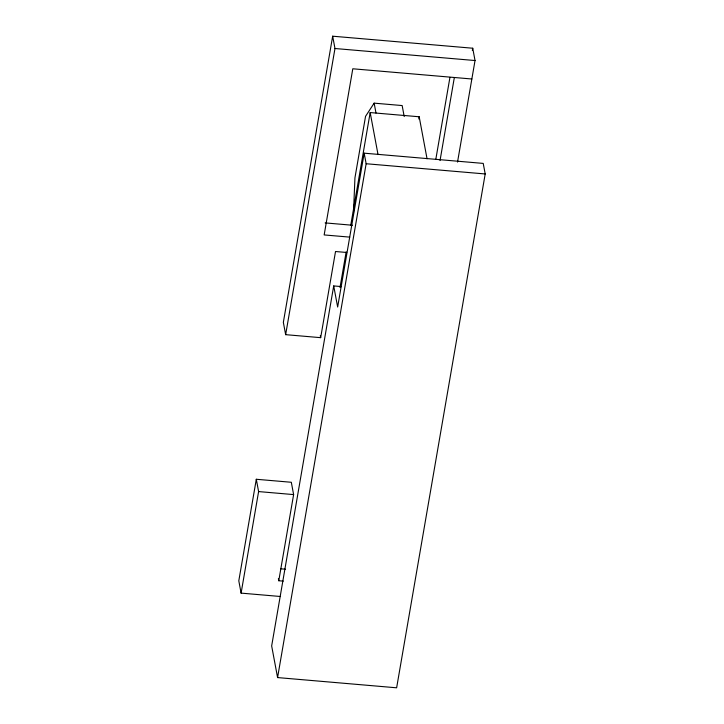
<?xml version="1.0" encoding="UTF-8"?>
<svg xmlns="http://www.w3.org/2000/svg" width="724" height="724" viewBox="0 0 724 724"><rect width="100%" height="100%" fill="white"/><g stroke="black" fill="none" stroke-linecap="round" stroke-linejoin="round"><path stroke-width="1.09" d="M353.493 212.729L354.941 177.869L365.548 116.338L374.145 103.152L402.155 105.559L404.209 116.546M283.256 581.128L278.776 580.739L293.618 494.592L291.32 482.274L256.305 479.27L238.802 580.811L241.101 593.119L280.441 596.495M457.532 162.076L475.034 60.535L472.727 48.227L332.669 36.2L283.346 322.352L285.654 334.66L320.669 337.665L335.52 251.518L346.724 252.477M241.101 593.119L258.604 491.578L256.305 479.27M285.654 334.66L334.977 48.508L332.669 36.2M333.71 285.926L271.663 645.926L277.582 677.574L396.634 687.8L485.198 173.959L483.225 163.407L364.172 153.18L337.656 307.03L333.71 285.926L341.484 286.595M340.009 287.546L346.153 251.88M350.769 225.137L370.172 112.564L419.187 116.772L427.051 158.782M277.582 677.574L366.145 163.733L364.172 153.18M418.816 118.962L419.187 116.772M435.812 159.343L449.939 77.368M440.029 160.574L454.346 77.495M472.347 50.454L472.727 48.227M334.977 48.508L475.034 60.535M471.849 78.997L352.796 68.78L324.162 234.929L349.728 237.119M366.145 163.733L485.198 173.959M325.139 222.902L352.498 225.245M258.604 491.578L293.618 494.592M280.948 568.82L285.428 569.2M374.145 103.152L375.991 113.044M370.172 112.564L378.028 154.574M320.279 335.619L320.669 337.665M278.387 578.693L278.776 580.739"/></g></svg>
